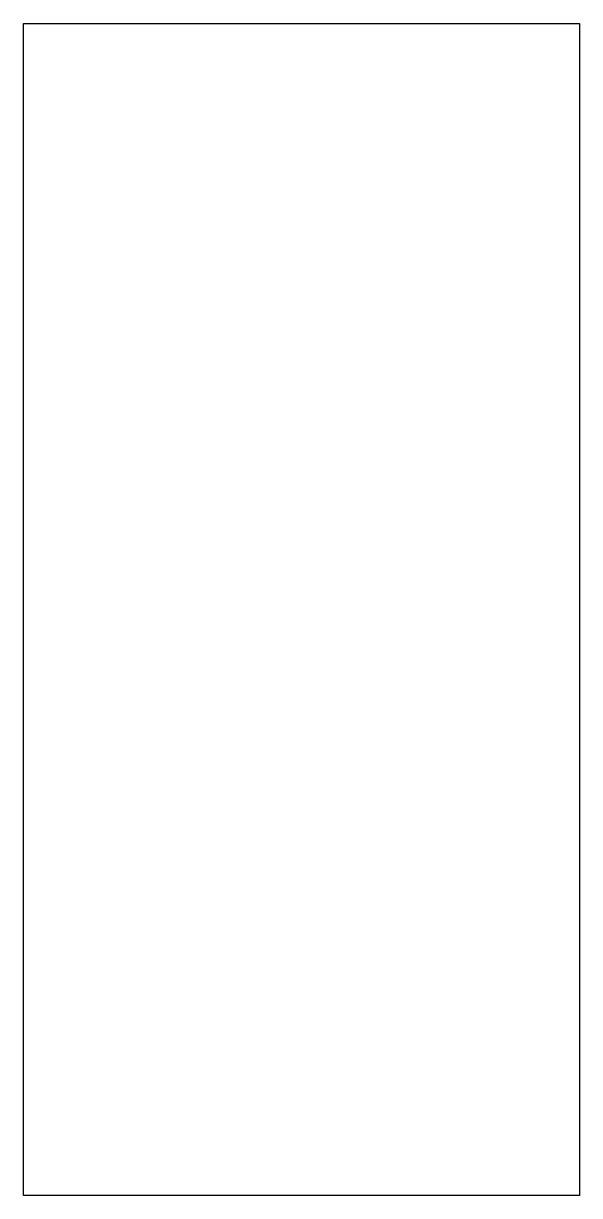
# Model space of a CAD drawing. Header units: millimetres. Extents: x -36.5 to 0, y 13 to 90.
import ezdxf

# ---------------------------------------------------------------- set-up
doc = ezdxf.new("R2010")
doc.units = ezdxf.units.MM
doc.layers.get('0').update_dxf_attribs({"linetype": 'CONTINUOUS'})

msp = doc.modelspace()

# ---------------------------------------------------------------- linework, layer by layer
msp.add_lwpolyline([(0, 90), (0, 13), (-36.5, 13), (-36.5, 90)], close=True)

doc.saveas('drawing.dxf')
